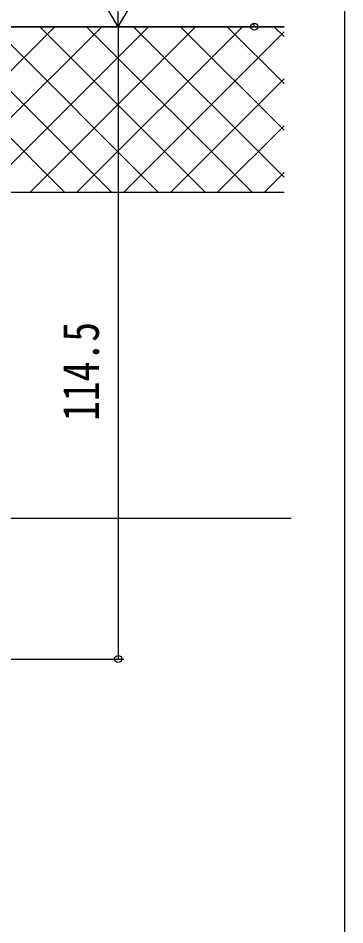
# Model space of a CAD drawing. Units: millimetres, scale not verified. Extents: x -527 to 523, y -789 to 788.
# Drawn here: x 463.7 to 522.8, y 43.8 to 207.9 of the extents above; entities that cross this region are included whole.
import ezdxf
from ezdxf.enums import TextEntityAlignment as Align

# ---------------------------------------------------------------- set-up
doc = ezdxf.new("R2010")
doc.units = ezdxf.units.MM
doc.header["$LTSCALE"] = 4
for name, color, linetype in [('0-7_YKK_D', 6, 'Continuous'), ('0-8_YKK_ZWAK', 7, 'Continuous'), ('0-9_YSS_K', 3, 'Continuous'), ('0-A_YSS_KE', 3, 'Continuous')]:
    doc.layers.add(name, color=color, linetype=linetype)
doc.styles.add('ＭＳ ゴシック', font='')
doc.styles.get('ＭＳ ゴシック').set_extended_font_data('MS Gothic')

msp = doc.modelspace()

# ---------------------------------------------------------------- linework, layer by layer
at = {"layer": '0-7_YKK_D'}
for p, q in [((481.794, 206.4), (481.794, 224.587)), ((481.794, 206.4), (476.544, 215.493)), ((481.794, 206.4), (487.044, 215.493)), ((506.403, 206.4), (506.403, 207.12)), ((372.5, 206.4), (507.403, 206.4)), ((372.5, 206.4), (482.794, 206.4)), ((372.5, 206.4), (482.794, 206.4)), ((481.794, 206.4), (481.794, 91.903)), ((310.296, 91.903), (482.794, 91.903))]:
    msp.add_line(p, q, dxfattribs=at)
for centre in [(506.403, 206.4), (481.794, 91.903)]:
    msp.add_circle(centre, 0.637, dxfattribs=at)
at = {"layer": '0-8_YKK_ZWAK'}
msp.add_lwpolyline([(-527.2, -788.6), (522.8, -788.6), (522.8, 741.4)], dxfattribs=at)
at = {"layer": '0-9_YSS_K'}
for p, q in [((511.8, 206.4), (429.8, 206.4)), ((440.329, 176.4), (470.329, 206.4)), ((442.138, 206.4), (472.138, 176.4)), ((448.815, 176.4), (478.815, 206.4)), ((450.623, 206.4), (480.623, 176.4)), ((457.3, 176.4), (487.3, 206.4)), ((459.109, 206.4), (489.109, 176.4)), ((465.785, 176.4), (495.785, 206.4)), ((467.594, 206.4), (497.594, 176.4)), ((474.271, 176.4), (504.271, 206.4)), ((476.079, 206.4), (506.079, 176.4)), ((482.756, 176.4), (511.8, 205.444)), ((484.565, 206.4), (511.8, 179.165)), ((493.05, 206.4), (511.8, 187.65)), ((501.535, 206.4), (511.8, 196.135)), ((510.02, 206.4), (511.8, 204.62)), ((491.241, 176.4), (511.8, 196.959)), ((499.726, 176.4), (511.8, 188.473)), ((508.212, 176.4), (511.8, 179.988)), ((511.8, 176.4), (429.8, 176.4)), ((429.8, 117.4), (513.115, 117.4))]:
    msp.add_line(p, q, dxfattribs=at)
msp.add_lwpolyline([(511.8, 206.4), (429.8, 206.4), (429.8, 117.4)], dxfattribs=at)
at = {"layer": '0-A_YSS_KE'}
msp.add_line((386.8, 206.4), (511.8, 206.4), dxfattribs=at)

# ---------------------------------------------------------------- texts
at = {"layer": '0-7_YKK_D', "style": 'ＭＳ ゴシック', "width": 0.8}
msp.add_text('114.5', height=6.598, rotation=90, dxfattribs=at).set_placement((480.294, 134.992), align=Align.BOTTOM_LEFT)

doc.saveas('drawing.dxf')
